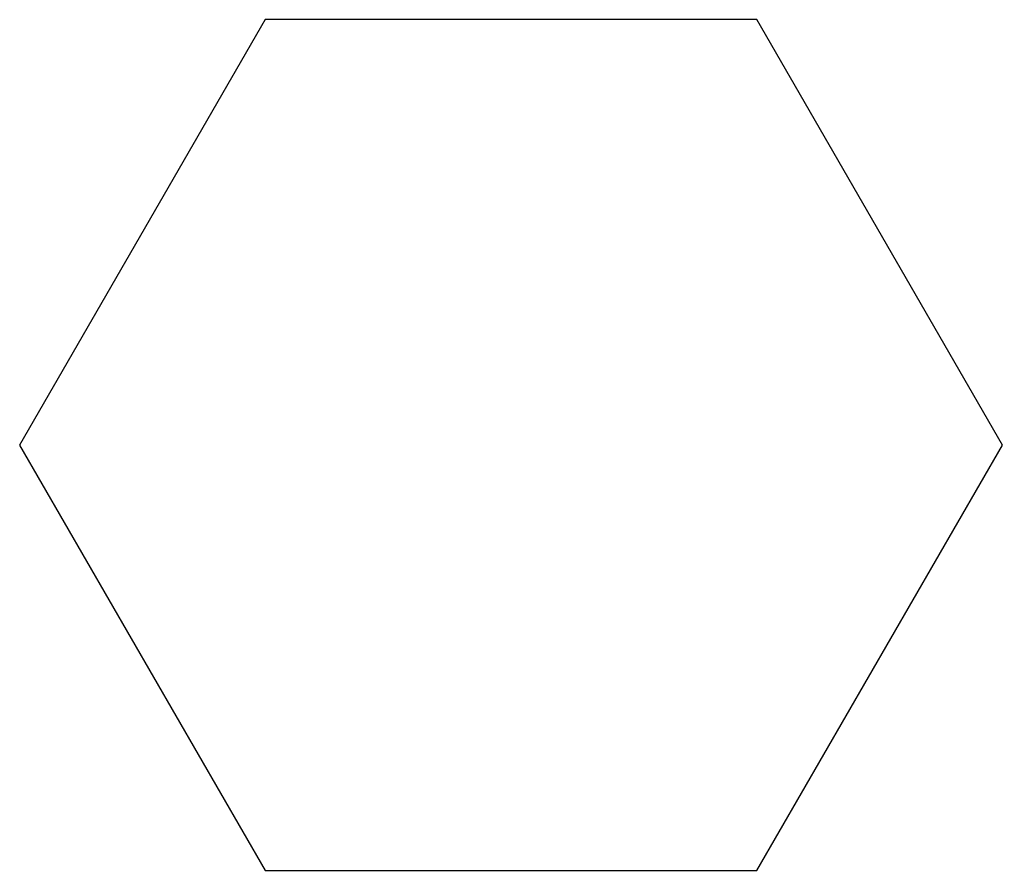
# Model space of a CAD drawing. Header units: millimetres. Extents: x -21.4 to 21.4, y -18.5 to 18.5.
import ezdxf

# ---------------------------------------------------------------- set-up
doc = ezdxf.new("R2010")
doc.units = ezdxf.units.MM

msp = doc.modelspace()

# ---------------------------------------------------------------- linework, layer by layer
msp.add_lwpolyline([(21.362, 0), (10.681, 18.5), (-10.681, 18.5), (-21.362, 0), (-10.681, -18.5), (10.681, -18.5)], close=True)

doc.saveas('drawing.dxf')
